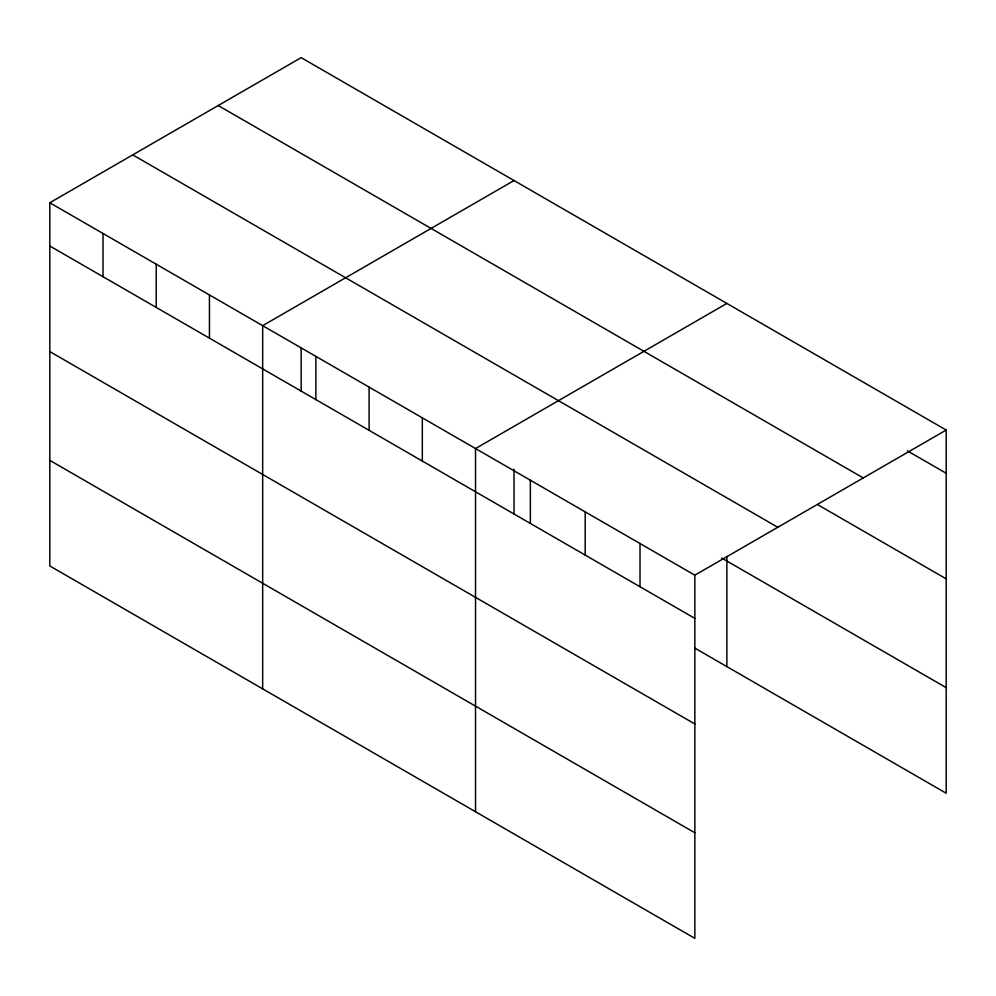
<?xml version="1.0" encoding="UTF-8"?>
<svg xmlns="http://www.w3.org/2000/svg" width="996" height="996" viewBox="0 0 996 996"><rect width="100%" height="100%" fill="white"/><g stroke="black" fill="none" stroke-linecap="round" stroke-linejoin="round"><path stroke-width="1.49" d="M49.8 202.761L694.847 575.178L694.847 938.357L49.8 565.952L49.8 202.761L301.153 57.644L946.2 430.048L946.2 793.239L694.959 648.184M514.023 180.537L262.67 325.655L262.67 688.846M726.881 303.431L475.528 448.549L475.528 811.74M694.847 575.178L946.2 430.048M907.418 450.889L946.2 473.274M218.211 105.526L863.258 477.943M817.816 504.748L946.2 578.863M132.742 154.866L777.789 527.282M721.565 557.959L946.2 687.651M49.8 245.987L694.847 618.392M49.8 351.576L694.847 723.98M49.8 460.364L694.847 832.768M726.881 556.366L726.881 666.623M640.017 543.517L640.017 586.744M585.187 511.857L585.187 555.083M530.358 480.209L530.358 523.435M514.023 469.191L514.023 514.222M422.316 417.834L422.316 461.048M369.093 387.108L369.093 430.334M315.881 356.381L315.881 399.608M301.153 347.853L301.153 391.328M209.446 294.928L209.446 338.154M156.235 264.214L156.235 307.428M103.011 233.487L103.011 276.714"/></g></svg>
